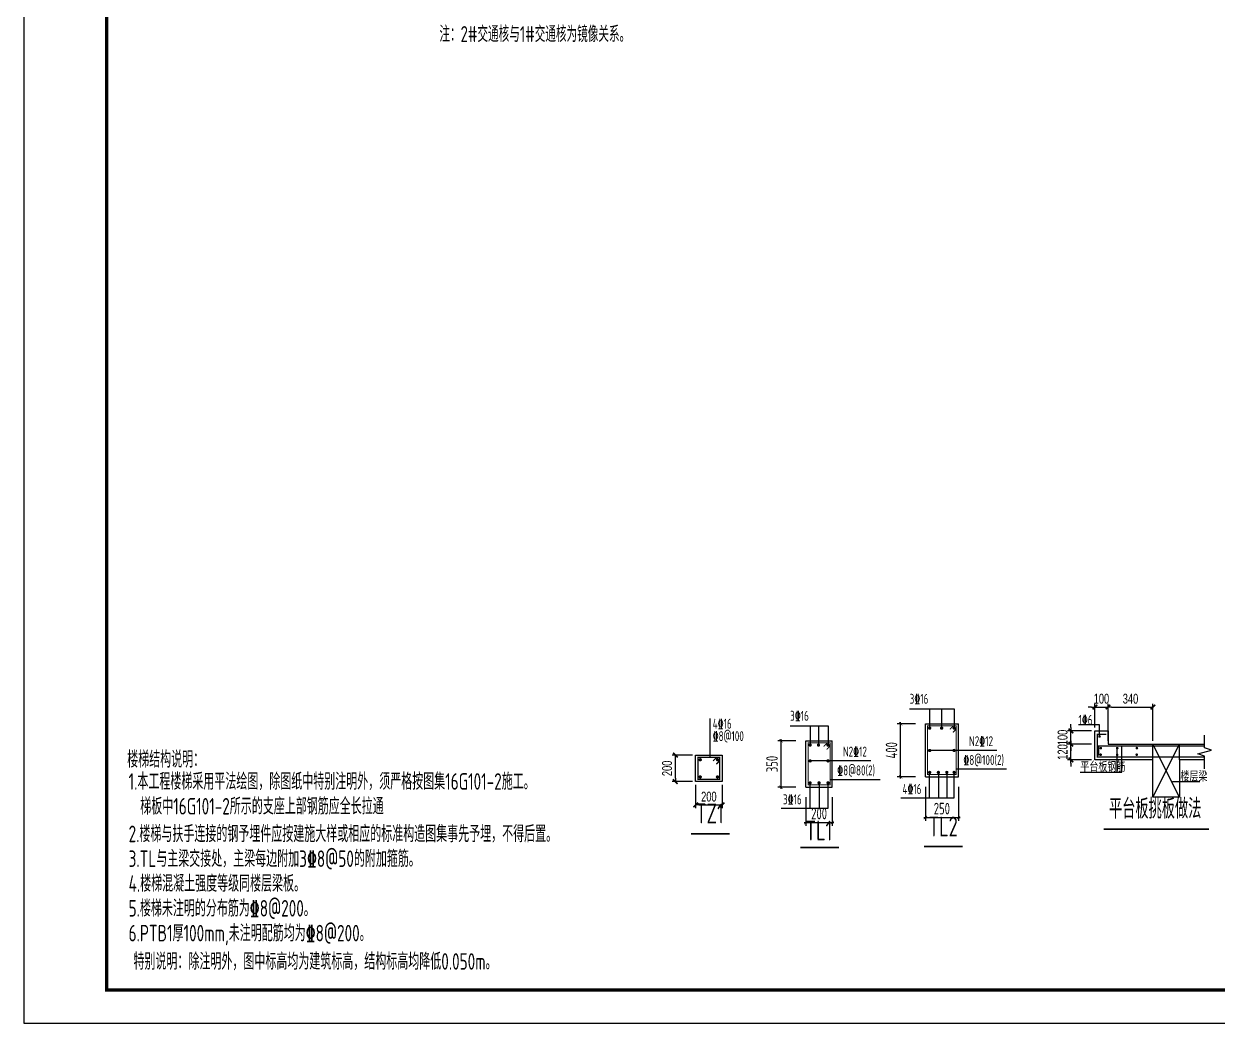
# Model space of a CAD drawing. Extents: x -461650 to 361314, y 245336 to 769729.
# Drawn here: x 254843 to 272905, y 704073 to 719178 of the extents above; entities that cross this region are included whole.
import ezdxf
from ezdxf.enums import TextEntityAlignment as Align

# ---------------------------------------------------------------- set-up
doc = ezdxf.new("R2010")
doc.units = 0
doc.header["$LTSCALE"] = 1000
doc.layers.get('0').update_dxf_attribs({"linetype": 'CONTINUOUS'})
doc.layers.get('DEFPOINTS').update_dxf_attribs({"linetype": 'CONTINUOUS'})
for name, color, linetype in [('-TK', 7, 'CONTINUOUS'), ('DIM', 2, 'CONTINUOUS'), ('FSK_DIM', 3, 'CONTINUOUS'), ('NUM', 7, 'CONTINUOUS'), ('PUB_TEXT', 2, 'CONTINUOUS'), ('REIN', 6, 'CONTINUOUS'), ('Sbeam-s', 3, 'CONTINUOUS'), ('TEXT', 2, 'CONTINUOUS'), ('THIN', 7, 'CONTINUOUS'), ('WALL', 5, 'CONTINUOUS'), ('大样详图_文字', 60, 'CONTINUOUS')]:
    doc.layers.add(name, color=color, linetype=linetype)
doc.styles.add('BW_Dim', font='Bweng.shx', dxfattribs={"width": 0.7, "bigfont": 'hztxt.shx'})
doc.styles.add('TSSD_DIMENSION', font='Tssdeng.shx', dxfattribs={"width": 0.7, "bigfont": 'tssdchn.shx'})
doc.styles.add('TSSD_Norm', font='Tssdeng.shx', dxfattribs={"bigfont": 'tssdchn.shx'})
doc.styles.add('TSSD_REIN', font='tssdeng.shx', dxfattribs={"width": 0.7, "height": 300, "bigfont": 'tssdchn.shx'})
doc.dimstyles.new('Cyz_25_50', dxfattribs={"dimtxt": 150, "dimasz": 50, "dimexe": 50, "dimexo": 50, "dimgap": 50, "dimtad": 1, "dimdec": 0, "dimlfac": 0.5, "dimzin": 0, "dimdsep": 46, "dimtxsty": 'BW_Dim', "dimblk": '_bwk', "dimcen": 0, "dimclrt": 7, "dimadec": 0, "dimazin": 0, "dimtfac": 1, "dimtdec": 0, "dimtix": 1, "dimtmove": 2, "dimatfit": 0, "dimfxl": 0, "dimtolj": 1, "dimtzin": 0, "dimarcsym": 0})
doc.dimstyles.new('TSSD_50_50', dxfattribs={"dimtxt": 175, "dimasz": 50, "dimexe": 50, "dimexo": 150, "dimgap": 50, "dimtad": 1, "dimdec": 0, "dimzin": 0, "dimdsep": 46, "dimtxsty": 'TSSD_DIMENSION', "dimblk": 'ARCHTICK', "dimcen": 0, "dimdle": 25, "dimclrt": 7, "dimadec": 0, "dimazin": 0, "dimtfac": 1, "dimtdec": 0, "dimtix": 1, "dimtmove": 2, "dimatfit": 3, "dimfxl": 0, "dimtolj": 1, "dimtzin": 0, "dimarcsym": 0})

# ---------------------------------------------------------------- blocks, each defined once
blk = doc.blocks.new('A1')
blk.add_lwpolyline([(0, 59400), (0, 0), (84100, 0), (84100, 59400)], close=True)
at = {"const_width": 100}
blk.add_lwpolyline([(2500, 58400), (2500, 1000), (83100, 1000), (83100, 58400)], close=True, dxfattribs=at)
blk = doc.blocks.new('_ArchTick')
at = {"color": 0, "linetype": 'ByBlock', "const_width": 0.15}
blk.add_lwpolyline([(-0.5, -0.5), (0.5, 0.5)], dxfattribs=at)
blk = doc.blocks.new('*D1512')
at = {"layer": 'DEFPOINTS', "color": 0}
for p in [(266670, 707640), (267070, 707640), (267070, 707104)]:
    blk.add_point(p, dxfattribs=at)
at = {"layer": 'DIM', "color": 0, "lineweight": -2}
for p, q in [((266670, 707490), (266670, 707054)), ((267070, 707490), (267070, 707054)), ((266645, 707104), (267095, 707104))]:
    blk.add_line(p, q, dxfattribs=at)
at = {"layer": 'DIM', "color": 0, "lineweight": -2, "xscale": 50, "yscale": 50, "zscale": 50, "rotation": 180}
blk.add_blockref('_ArchTick', (266670, 707104), dxfattribs=at)
at = {"layer": 'DIM', "color": 0, "lineweight": -2, "xscale": 50, "yscale": 50, "zscale": 50}
blk.add_blockref('_ArchTick', (267070, 707104), dxfattribs=at)
at = {"layer": 'DIM', "color": 7, "insert": (266870, 707241), "char_height": 175, "attachment_point": 5, "style": 'TSSD_DIMENSION'}
blk.add_mtext('\\A1;200', dxfattribs=at)
blk = doc.blocks.new('*D1513')
at = {"layer": 'DEFPOINTS', "color": 0}
for p in [(266295, 708340), (266670, 708340), (266670, 707640)]:
    blk.add_point(p, dxfattribs=at)
at = {"layer": 'DIM', "color": 0, "lineweight": -2}
for p, q in [((266520, 708340), (266245, 708340)), ((266295, 707615), (266295, 708365)), ((266520, 707640), (266245, 707640))]:
    blk.add_line(p, q, dxfattribs=at)
at = {"layer": 'DIM', "color": 0, "lineweight": -2, "xscale": 50, "yscale": 50, "zscale": 50}
for p, rotation in [((266295, 708340), 90), ((266295, 707640), 270)]:
    blk.add_blockref('_ArchTick', p, dxfattribs=dict(at, rotation=rotation))
at = {"layer": 'DIM', "color": 7, "insert": (266158, 707990), "char_height": 175, "attachment_point": 5, "rotation": 90, "style": 'TSSD_DIMENSION'}
blk.add_mtext('\\A1;350', dxfattribs=at)
blk = doc.blocks.new('_bwk')
blk.add_line((-1, 0), (0, 0))
at = {"const_width": 0.5}
blk.add_lwpolyline([(-0.7, -0.7), (0.7, 0.7)], dxfattribs=at)
blk = doc.blocks.new('*D1514')
at = {"layer": 'DEFPOINTS', "color": 0}
for p in [(264696, 708124), (265003, 708124), (265003, 707724)]:
    blk.add_point(p, dxfattribs=at)
at = {"layer": 'FSK_DIM', "color": 0, "lineweight": -2}
for p, q in [((264953, 708124), (264646, 708124)), ((264696, 707774), (264696, 708074)), ((264953, 707724), (264646, 707724))]:
    blk.add_line(p, q, dxfattribs=at)
at = {"layer": 'FSK_DIM', "color": 0, "lineweight": -2, "xscale": 50, "yscale": 50, "zscale": 50}
for p, rotation in [((264696, 708124), 90), ((264696, 707724), 270)]:
    blk.add_blockref('_bwk', p, dxfattribs=dict(at, rotation=rotation))
at = {"layer": 'FSK_DIM', "color": 7, "insert": (264571, 707924), "char_height": 150, "attachment_point": 5, "rotation": 90, "style": 'BW_Dim'}
blk.add_mtext('\\A1;200', dxfattribs=at)
blk = doc.blocks.new('*D1515')
at = {"layer": 'DEFPOINTS', "color": 0}
for p in [(265003, 707724), (265403, 707724), (265403, 707371)]:
    blk.add_point(p, dxfattribs=at)
at = {"layer": 'FSK_DIM', "color": 0, "lineweight": -2}
for p, q in [((265003, 707674), (265003, 707321)), ((265403, 707674), (265403, 707321)), ((265053, 707371), (265353, 707371))]:
    blk.add_line(p, q, dxfattribs=at)
at = {"layer": 'FSK_DIM', "color": 0, "lineweight": -2, "xscale": 50, "yscale": 50, "zscale": 50, "rotation": 180}
blk.add_blockref('_bwk', (265003, 707371), dxfattribs=at)
at = {"layer": 'FSK_DIM', "color": 0, "lineweight": -2, "xscale": 50, "yscale": 50, "zscale": 50}
blk.add_blockref('_bwk', (265403, 707371), dxfattribs=at)
at = {"layer": 'FSK_DIM', "color": 7, "insert": (265203, 707496), "char_height": 150, "attachment_point": 5, "style": 'BW_Dim'}
blk.add_mtext('\\A1;200', dxfattribs=at)
blk = doc.blocks.new('*D1496')
at = {"layer": 'DEFPOINTS', "color": 0}
for p in [(271240, 708851), (271040, 708491), (271240, 708491)]:
    blk.add_point(p, dxfattribs=at)
at = {"layer": 'FSK_DIM', "color": 0, "lineweight": -2}
for p, q in [((270990, 708851), (270940, 708851)), ((271040, 708541), (271040, 708901)), ((271040, 708851), (271240, 708851)), ((271240, 708541), (271240, 708901)), ((271290, 708851), (271340, 708851))]:
    blk.add_line(p, q, dxfattribs=at)
at = {"layer": 'FSK_DIM', "color": 0, "lineweight": -2, "xscale": 50, "yscale": 50, "zscale": 50}
blk.add_blockref('_bwk', (271040, 708851), dxfattribs=at)
at = {"layer": 'FSK_DIM', "color": 0, "lineweight": -2, "xscale": 50, "yscale": 50, "zscale": 50, "rotation": 180}
blk.add_blockref('_bwk', (271240, 708851), dxfattribs=at)
at = {"layer": 'FSK_DIM', "color": 7, "insert": (271140, 708976), "char_height": 150, "attachment_point": 5, "style": 'BW_Dim'}
blk.add_mtext('\\A1;100', dxfattribs=at)
blk = doc.blocks.new('*D1497')
at = {"layer": 'DEFPOINTS', "color": 0}
for p in [(271920, 708851), (271240, 708291), (271920, 708291)]:
    blk.add_point(p, dxfattribs=at)
at = {"layer": 'FSK_DIM', "color": 0, "lineweight": -2}
for p, q in [((271240, 708341), (271240, 708901)), ((271290, 708851), (271870, 708851)), ((271920, 708341), (271920, 708901))]:
    blk.add_line(p, q, dxfattribs=at)
at = {"layer": 'FSK_DIM', "color": 0, "lineweight": -2, "xscale": 50, "yscale": 50, "zscale": 50, "rotation": 180}
blk.add_blockref('_bwk', (271240, 708851), dxfattribs=at)
at = {"layer": 'FSK_DIM', "color": 0, "lineweight": -2, "xscale": 50, "yscale": 50, "zscale": 50}
blk.add_blockref('_bwk', (271920, 708851), dxfattribs=at)
at = {"layer": 'FSK_DIM', "color": 7, "insert": (271580, 708976), "char_height": 150, "attachment_point": 5, "style": 'BW_Dim'}
blk.add_mtext('\\A1;340', dxfattribs=at)
blk = doc.blocks.new('*D1498')
at = {"layer": 'DEFPOINTS', "color": 0}
for p in [(270678, 708291), (271040, 708291), (271040, 708051)]:
    blk.add_point(p, dxfattribs=at)
at = {"layer": 'FSK_DIM', "color": 0, "lineweight": -2}
for p, q in [((270678, 708341), (270678, 708391)), ((270990, 708291), (270628, 708291)), ((270678, 708051), (270678, 708291)), ((270990, 708051), (270628, 708051)), ((270678, 708001), (270678, 707951))]:
    blk.add_line(p, q, dxfattribs=at)
at = {"layer": 'FSK_DIM', "color": 0, "lineweight": -2, "xscale": 50, "yscale": 50, "zscale": 50}
for p, rotation in [((270678, 708291), 270), ((270678, 708051), 90)]:
    blk.add_blockref('_bwk', p, dxfattribs=dict(at, rotation=rotation))
at = {"layer": 'FSK_DIM', "color": 7, "insert": (270553, 708171), "char_height": 150, "attachment_point": 5, "rotation": 90, "style": 'BW_Dim'}
blk.add_mtext('\\A1;120', dxfattribs=at)
blk = doc.blocks.new('*D1499')
at = {"layer": 'DEFPOINTS', "color": 0}
for p in [(270678, 708491), (271040, 708491), (271040, 708291)]:
    blk.add_point(p, dxfattribs=at)
at = {"layer": 'FSK_DIM', "color": 0, "lineweight": -2}
for p, q in [((270678, 708541), (270678, 708591)), ((270990, 708491), (270628, 708491)), ((270678, 708291), (270678, 708491)), ((270990, 708291), (270628, 708291)), ((270678, 708241), (270678, 708191))]:
    blk.add_line(p, q, dxfattribs=at)
at = {"layer": 'FSK_DIM', "color": 0, "lineweight": -2, "xscale": 50, "yscale": 50, "zscale": 50}
for p, rotation in [((270678, 708491), 270), ((270678, 708291), 90)]:
    blk.add_blockref('_bwk', p, dxfattribs=dict(at, rotation=rotation))
at = {"layer": 'FSK_DIM', "color": 7, "insert": (270553, 708391), "char_height": 150, "attachment_point": 5, "rotation": 90, "style": 'BW_Dim'}
blk.add_mtext('\\A1;100', dxfattribs=at)
blk = doc.blocks.new('*D1501')
at = {"layer": 'DEFPOINTS', "color": 0}
for p in [(268477, 707797), (268977, 707797), (268977, 707179)]:
    blk.add_point(p, dxfattribs=at)
at = {"layer": 'DIM', "color": 0, "lineweight": -2}
for p, q in [((268477, 707647), (268477, 707129)), ((268977, 707647), (268977, 707129)), ((268452, 707179), (269002, 707179))]:
    blk.add_line(p, q, dxfattribs=at)
at = {"layer": 'DIM', "color": 0, "lineweight": -2, "xscale": 50, "yscale": 50, "zscale": 50, "rotation": 180}
blk.add_blockref('_ArchTick', (268477, 707179), dxfattribs=at)
at = {"layer": 'DIM', "color": 0, "lineweight": -2, "xscale": 50, "yscale": 50, "zscale": 50}
blk.add_blockref('_ArchTick', (268977, 707179), dxfattribs=at)
at = {"layer": 'DIM', "color": 7, "insert": (268727, 707316), "char_height": 175, "attachment_point": 5, "style": 'TSSD_DIMENSION'}
blk.add_mtext('\\A1;250', dxfattribs=at)
blk = doc.blocks.new('*D1502')
at = {"layer": 'DEFPOINTS', "color": 0}
for p in [(268103, 708597), (268477, 708597), (268477, 707797)]:
    blk.add_point(p, dxfattribs=at)
at = {"layer": 'DIM', "color": 0, "lineweight": -2}
for p, q in [((268327, 708597), (268053, 708597)), ((268103, 707772), (268103, 708622)), ((268327, 707797), (268053, 707797))]:
    blk.add_line(p, q, dxfattribs=at)
at = {"layer": 'DIM', "color": 0, "lineweight": -2, "xscale": 50, "yscale": 50, "zscale": 50}
for p, rotation in [((268103, 708597), 90), ((268103, 707797), 270)]:
    blk.add_blockref('_ArchTick', p, dxfattribs=dict(at, rotation=rotation))
at = {"layer": 'DIM', "color": 7, "insert": (267965, 708197), "char_height": 175, "attachment_point": 5, "rotation": 90, "style": 'TSSD_DIMENSION'}
blk.add_mtext('\\A1;400', dxfattribs=at)

msp = doc.modelspace()

# ---------------------------------------------------------------- linework, layer by layer
at = {"layer": 'NUM', "color": 7, "const_width": 25}
for points in [[(264931.7, 706934.31), (265516.76, 706934.31)], [(271173.93, 707006.68), (272767.99, 707006.68)], [(268457.03, 706743.56), (269042.09, 706743.56)], [(266587.85, 706725.61), (267172.91, 706725.61)]]:
    msp.add_lwpolyline(points, dxfattribs=at)
at = {"layer": 'REIN'}
for points, const_width in [([(268846.87, 708512.65), (268898.85, 708564.59), (268944.78, 708564.59), (268944.78, 707829.59), (268509.78, 707829.59), (268509.78, 708564.59), (268944.78, 708564.59), (268944.78, 708518.66), (268892.84, 708466.68)], 15), ([(271214.08, 708440.76), (271076.59, 708440.76), (271076.59, 708096.24), (272701.33, 708096.24)], 20), ([(266939.53, 708255.67), (266991.51, 708307.61), (267037.43, 708307.61), (267037.43, 707672.61), (266702.43, 707672.61), (266702.43, 708307.61), (267037.43, 708307.61), (267037.43, 708261.69), (266985.49, 708209.71)], 15), ([(271097.81, 708116.88), (271097.81, 708263.71), (272701.33, 708263.71)], 20), ([(265265.8, 708036.55), (265318.52, 708089.22), (265367.98, 708089.22), (265367.98, 707759.22), (265037.98, 707759.22), (265037.98, 708089.22), (265367.98, 708089.22), (265367.98, 708039.76), (265315.3, 707987.05)], 20)]:
    msp.add_lwpolyline(points, dxfattribs=dict(at, const_width=const_width))
for points, const_width in [([(268529.78, 708532.09, 1), (268554.78, 708532.09, 1)], 25), ([(268711.13, 708532.09, 1), (268736.13, 708532.09, 1)], 25), ([(268899.78, 708532.09, 1), (268924.78, 708532.09, 1)], 25), ([(271101.28, 708406.8, 1), (271121.28, 708406.8, 1)], 20), ([(266722.43, 708275.11, 1), (266747.43, 708275.11, 1)], 25), ([(266848.29, 708275.11, 1), (266873.29, 708275.11, 1)], 25), ([(266992.43, 708275.11, 1), (267017.43, 708275.11, 1)], 25), ([(268529.78, 708194.31, 1), (268554.78, 708194.31, 1)], 25), ([(268899.78, 708194.31, 1), (268924.78, 708194.31, 1)], 25), ([(271119.33, 708229.47, 1), (271139.33, 708229.47, 1)], 20), ([(271369.23, 708229.47, 1), (271389.23, 708229.47, 1)], 20), ([(271665.78, 708229.47, 1), (271685.78, 708229.47, 1)], 20), ([(265060.48, 708054.22, 1), (265085.48, 708054.22, 1)], 25), ([(265320.48, 708054.22, 1), (265345.48, 708054.22, 1)], 25), ([(266722.43, 708037.33, 1), (266747.43, 708037.33, 1)], 25), ([(266992.43, 708037.33, 1), (267017.43, 708037.33, 1)], 25), ([(271118.05, 708130.35, 1), (271138.05, 708130.35, 1)], 20), ([(271367.94, 708130.35, 1), (271387.94, 708130.35, 1)], 20), ([(271664.49, 708130.35, 1), (271684.49, 708130.35, 1)], 20), ([(268529.78, 707862.09, 1), (268554.78, 707862.09, 1)], 25), ([(268662.43, 707862.09, 1), (268687.43, 707862.09, 1)], 25), ([(268789.4, 707862.09, 1), (268814.4, 707862.09, 1)], 25), ([(268899.78, 707862.09, 1), (268924.78, 707862.09, 1)], 25), ([(265060.48, 707794.22, 1), (265085.48, 707794.22, 1)], 25), ([(265320.48, 707794.22, 1), (265345.48, 707794.22, 1)], 25), ([(266722.43, 707705.11, 1), (266747.43, 707705.11, 1)], 25), ([(266856.79, 707705.11, 1), (266881.79, 707705.11, 1)], 25), ([(266992.43, 707705.11, 1), (267017.43, 707705.11, 1)], 25)]:
    msp.add_lwpolyline(points, format="xyb", close=True, dxfattribs=dict(at, const_width=const_width))
at = {"layer": 'Sbeam-s'}
for p, q in [((268477.28, 707797.09), (268477.28, 708597.09)), ((268477.28, 708597.09), (268977.28, 708597.09)), ((268977.28, 707797.09), (268977.28, 708597.09)), ((266669.93, 707640.11), (266669.93, 708340.11)), ((266669.93, 708340.11), (267069.93, 708340.11)), ((267069.93, 707640.11), (267069.93, 708340.11)), ((265002.98, 708124.22), (265402.98, 708124.22)), ((265002.98, 707724.22), (265002.98, 708124.22)), ((265402.98, 708124.22), (265402.98, 707724.22)), ((265402.98, 707724.22), (265002.98, 707724.22)), ((268477.28, 707797.09), (268977.28, 707797.09)), ((266669.93, 707640.11), (267069.93, 707640.11))]:
    msp.add_line(p, q, dxfattribs=at)
at = {"layer": 'TEXT'}
for p, q in [((268239.29, 708824.22), (268912.28, 708824.22)), ((268542.28, 708824.22), (268542.28, 708544.59)), ((268723.63, 708824.22), (268723.63, 708544.59)), ((268912.28, 708824.22), (268912.28, 708544.59)), ((266431.94, 708567.24), (267004.93, 708567.24)), ((266734.93, 708567.24), (266734.93, 708287.61)), ((266860.79, 708567.24), (266860.79, 708287.61)), ((267004.93, 708567.24), (267004.93, 708287.61)), ((267651.35, 708037.33), (266734.93, 708037.33)), ((269558.69, 708194.31), (268542.28, 708194.31)), ((268542.28, 707480.75), (268542.28, 707862.09)), ((268679.71, 707480.75), (268679.71, 707862.09)), ((268806.68, 707480.75), (268806.68, 707862.09)), ((268912.28, 707480.75), (268912.28, 707862.09)), ((269701.83, 707909.71), (268944.78, 707909.71)), ((266734.93, 707323.77), (266734.93, 707705.11)), ((266874.07, 707323.77), (266874.07, 707705.11)), ((267004.93, 707323.77), (267004.93, 707705.11)), ((267794.48, 707752.73), (267037.43, 707752.73)), ((268105.96, 707480.75), (268912.28, 707480.75)), ((266298.61, 707323.77), (267004.93, 707323.77))]:
    msp.add_line(p, q, dxfattribs=at)
at = {"layer": 'THIN'}
msp.add_lwpolyline([(272701.33, 707916.6), (272701.33, 708108.6), (272595.73, 708142.2), (272806.93, 708199.8), (272701.33, 708233.4), (272701.33, 708425.4)], dxfattribs=at)
at = {"layer": 'WALL'}
for p, q in [((271919.58, 707491), (272319.58, 708291)), ((272319.58, 707491), (271919.58, 708291)), ((271919.58, 708051), (271919.58, 708291)), ((272319.58, 708051), (272319.58, 708291))]:
    msp.add_line(p, q, dxfattribs=at)
for points in [[(271919.58, 708051), (271039.58, 708051), (271039.58, 708491), (271239.58, 708491), (271239.58, 708291), (272701.33, 708291)], [(272701.33, 708051), (272319.58, 708051), (272319.58, 707491), (271919.58, 707491), (271919.58, 708051)]]:
    msp.add_lwpolyline(points, dxfattribs=at)
at = {"layer": '大样详图_文字', "color": 7}
for p, q in [((265223.49, 708089.22), (265223.49, 708678.9)), ((271111.28, 708580.9), (270793.81, 708580.9)), ((271111.28, 708406.8), (271111.28, 708580.9)), ((271377.94, 707864.79), (271379.23, 708229.47)), ((271446.57, 707864.79), (271446.57, 708263.71)), ((270820.8, 707864.79), (271446.57, 707864.79)), ((272629.93, 707719.13), (272216.81, 707719.13))]:
    msp.add_line(p, q, dxfattribs=at)

# ---------------------------------------------------------------- block references
at = {"layer": '-TK', "xscale": 0.5, "yscale": 0.5, "zscale": 0.5}
msp.add_blockref('A1', (254843.14, 704072.91), dxfattribs=at)

# ---------------------------------------------------------------- texts
at = {"layer": 'NUM', "color": 1, "style": 'TSSD_Norm', "width": 0.7}
for s, p in [('平台板挑板做法', (271952.94, 707074.72)), ('TZ1', (265218.78, 707002.35))]:
    msp.add_text(s, height=300, dxfattribs=at).set_placement(p, align=Align.BOTTOM_CENTER)
for s, p in [('TL1', (266666.26, 706743.53)), ('TL2', (268527.26, 706805.1))]:
    msp.add_text(s, height=300, dxfattribs=at).set_placement(p, align=Align.BOTTOM_LEFT)
at = {"layer": 'PUB_TEXT', "color": 1, "style": 'TSSD_REIN', "width": 0.7}
msp.add_text('注：2#交通核与1#交通核为镜像关系。', height=241.1348, dxfattribs=at).set_placement((261127.37, 718903.68))
at = {"layer": 'TEXT', "style": 'TSSD_REIN', "width": 0.7}
for s, p in [('楼梯结构说明：', (256405.72, 707935.29)), ('1.本工程楼梯采用平法绘图，除图纸中特别注明外，须严格按图集16G101-2施工。', (256427.07, 707601.02)), ('梯板中16G101-2所示的支座上部钢筋应全长拉通', (256603.48, 707226.02)), ('2.楼梯与扶手连接的钢予埋件应按建施大样或相应的标准构造图集事先予埋，不得后置。', (256427.07, 706808.16)), ('3.TL与主梁交接处，主梁每边附加3\x848@50的附加箍筋。', (256427.07, 706433.16)), ('4.楼梯混凝土强度等级同楼层梁板。', (256427.07, 706058.16)), ('6.PTB1厚100mm,未注明配筋均为%%1328@200。', (256427.07, 705308.16))]:
    msp.add_text(s, height=250, dxfattribs=at).set_placement(p)
at = {"layer": 'TEXT', "color": 1, "style": 'TSSD_REIN', "width": 0.7}
msp.add_text('5.楼梯未注明的分布筋为%%1328@200。', height=250, dxfattribs=at).set_placement((256427.07, 705683.16))
at = {"layer": 'TEXT', "color": 153, "style": 'TSSD_REIN', "width": 0.7}
msp.add_text('特别说明：除注明外，图中标高均为建筑标高，结构标高均降低0.050m。', height=250, dxfattribs=at).set_placement((256500.41, 704880.14))
at = {"layer": 'THIN', "color": 0, "style": 'TSSD_REIN', "width": 0.7}
for s, p in [('3\x8416', (268239.29, 708855.47)), ('3\x8416', (266431.94, 708598.49)), ('N2\x8412', (269137.83, 708214.96)), ('N2\x8412', (267230.48, 708057.98)), ('\x848@100(2)', (269051.49, 707930.36)), ('%%1328@80(2)', (267144.14, 707773.38)), ('4%%13216', (268131, 707492.6)), ('3%%13216', (266323.66, 707335.62))]:
    msp.add_text(s, height=150, dxfattribs=at).set_placement(p, align=Align.BOTTOM_LEFT)
at = {"layer": '大样详图_文字', "color": 7, "style": 'TSSD_REIN', "width": 0.7}
for s, p in [('4\x8416', (265260.37, 708523.88)), ('1\x846', (270793.93, 708581.82)), ('\x848@100', (265260.37, 708336.38)), ('平台板钢筋', (270821.18, 707872.23)), ('楼层梁', (272334.71, 707725.9))]:
    msp.add_text(s, height=150, dxfattribs=at).set_placement(p)

# ---------------------------------------------------------------- dimensions: what is measured, and where the dimension line sits
at = {"layer": 'DIM'}
for base, p1, p2, picture, middle in [((268102.81, 708597.09), (268477.28, 707797.09), (268477.28, 708597.09), '*D1502', (267965.31, 708197.09)), ((266295.47, 708340.11), (266669.93, 707640.11), (266669.93, 708340.11), '*D1513', (266157.97, 707990.11))]:
    dim = msp.add_linear_dim(base=base, p1=p1, p2=p2, angle=90, dimstyle='TSSD_50_50', override={"dimlfac": 0.5}, dxfattribs=at)
    dim.commit()
    dim.dimension.update_dxf_attribs({"geometry": picture, "text_midpoint": middle})
for base, p1, p2, picture, middle in [((268977.28, 707178.98), (268477.28, 707797.09), (268977.28, 707797.09), '*D1501', (268727.28, 707316.48)), ((267069.93, 707103.63), (266669.93, 707640.11), (267069.93, 707640.11), '*D1512', (266869.93, 707241.13))]:
    dim = msp.add_linear_dim(base=base, p1=p1, p2=p2, dimstyle='TSSD_50_50', override={"dimlfac": 0.5}, dxfattribs=at)
    dim.commit()
    dim.dimension.update_dxf_attribs({"geometry": picture, "text_midpoint": middle})
at = {"layer": 'FSK_DIM'}
for base, p1, p2, picture, middle in [((271239.58, 708851), (271039.58, 708491), (271239.58, 708491), '*D1496', (271139.58, 708976)), ((271919.58, 708851), (271239.58, 708291), (271919.58, 708291), '*D1497', (271579.58, 708976)), ((265402.98, 707370.72), (265002.98, 707724.22), (265402.98, 707724.22), '*D1515', (265202.98, 707495.72))]:
    dim = msp.add_linear_dim(base=base, p1=p1, p2=p2, dimstyle='Cyz_25_50', dxfattribs=at)
    dim.commit()
    dim.dimension.update_dxf_attribs({"geometry": picture, "text_midpoint": middle})
for base, p1, p2, picture, middle in [((270677.63, 708491), (271039.58, 708291), (271039.58, 708491), '*D1499', (270552.63, 708391)), ((270677.63, 708291), (271039.58, 708051), (271039.58, 708291), '*D1498', (270552.63, 708171)), ((264696.29, 708124.22), (265002.98, 707724.22), (265002.98, 708124.22), '*D1514', (264571.29, 707924.22))]:
    dim = msp.add_linear_dim(base=base, p1=p1, p2=p2, angle=90, dimstyle='Cyz_25_50', dxfattribs=at)
    dim.commit()
    dim.dimension.update_dxf_attribs({"geometry": picture, "text_midpoint": middle})

doc.saveas('drawing.dxf')
